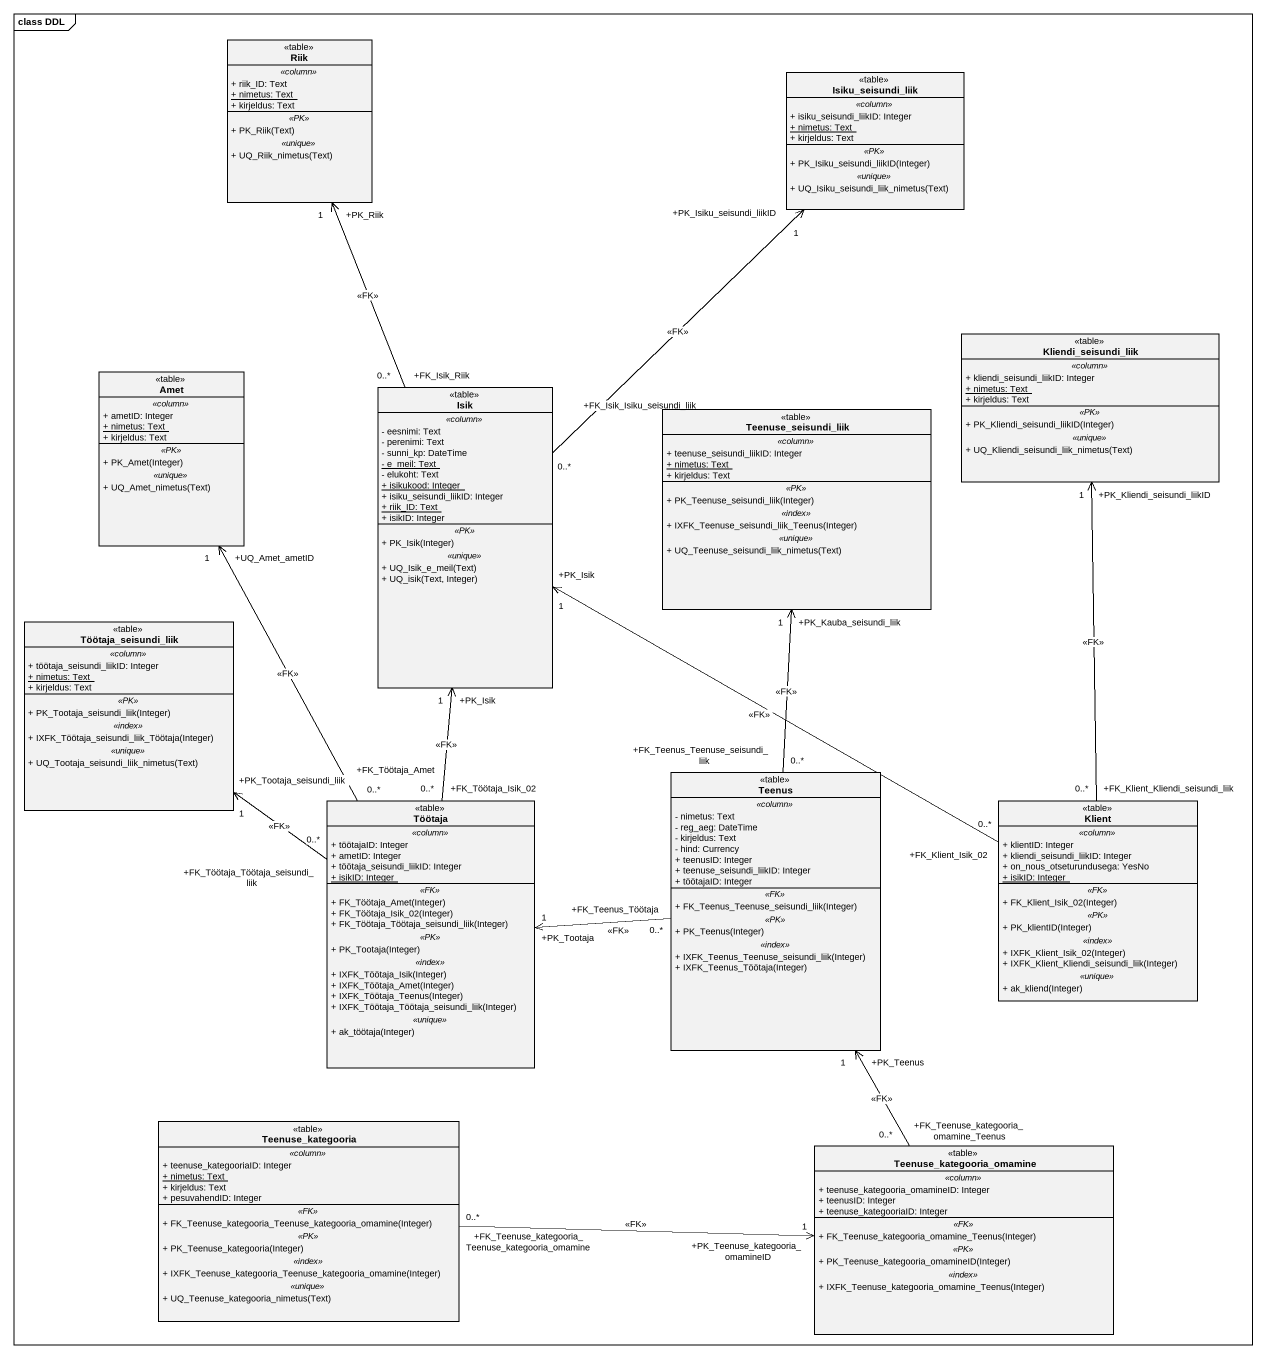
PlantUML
@startuml
mainframe class DDL
hide circle
hide empty members
skinparam classAttributeIconSize 0
class Riik <<table>> {
  .. <<column>> ..
  + riik_ID: Text
  {static} + nimetus: Text
  + kirjeldus: Text
  .. <<PK>> ..
  + PK_Riik(Text)
  .. <<unique>> ..
  + UQ_Riik_nimetus(Text)
}
class Isiku_seisundi_liik <<table>> {
  .. <<column>> ..
  + isiku_seisundi_liikID: Integer
  {static} + nimetus: Text
  + kirjeldus: Text
  .. <<PK>> ..
  + PK_Isiku_seisundi_liikID(Integer)
  .. <<unique>> ..
  + UQ_Isiku_seisundi_liik_nimetus(Text)
}
class Kliendi_seisundi_liik <<table>> {
  .. <<column>> ..
  + kliendi_seisundi_liikID: Integer
  {static} + nimetus: Text
  + kirjeldus: Text
  .. <<PK>> ..
  + PK_Kliendi_seisundi_liikID(Integer)
  .. <<unique>> ..
  + UQ_Kliendi_seisundi_liik_nimetus(Text)
}
class Amet <<table>> {
  .. <<column>> ..
  + ametID: Integer
  {static} + nimetus: Text
  + kirjeldus: Text
  .. <<PK>> ..
  + PK_Amet(Integer)
  .. <<unique>> ..
  + UQ_Amet_nimetus(Text)
}
class Isik <<table>> {
  .. <<column>> ..
  - eesnimi: Text
  - perenimi: Text
  - sunni_kp: DateTime
  {static} - e_meil: Text
  - elukoht: Text
  {static} + isikukood: Integer
  + isiku_seisundi_liikID: Integer
  {static} + riik_ID: Text
  + isikID: Integer
  .. <<PK>> ..
  + PK_Isik(Integer)
  .. <<unique>> ..
  + UQ_Isik_e_meil(Text)
  + UQ_isik(Text, Integer)
}
class Teenuse_seisundi_liik <<table>> {
  .. <<column>> ..
  + teenuse_seisundi_liikID: Integer
  {static} + nimetus: Text
  + kirjeldus: Text
  .. <<PK>> ..
  + PK_Teenuse_seisundi_liik(Integer)
  .. <<index>> ..
  + IXFK_Teenuse_seisundi_liik_Teenus(Integer)
  .. <<unique>> ..
  + UQ_Teenuse_seisundi_liik_nimetus(Text)
}
class Töötaja_seisundi_liik <<table>> {
  .. <<column>> ..
  + töötaja_seisundi_liikID: Integer
  {static} + nimetus: Text
  + kirjeldus: Text
  .. <<PK>> ..
  + PK_Tootaja_seisundi_liik(Integer)
  .. <<index>> ..
  + IXFK_Töötaja_seisundi_liik_Töötaja(Integer)
  .. <<unique>> ..
  + UQ_Tootaja_seisundi_liik_nimetus(Text)
}
class Töötaja <<table>> {
  .. <<column>> ..
  + töötajaID: Integer
  + ametID: Integer
  + töötaja_seisundi_liikID: Integer
  {static} + isikID: Integer
  .. <<FK>> ..
  + FK_Töötaja_Amet(Integer)
  + FK_Töötaja_Isik_02(Integer)
  + FK_Töötaja_Töötaja_seisundi_liik(Integer)
  .. <<PK>> ..
  + PK_Tootaja(Integer)
  .. <<index>> ..
  + IXFK_Töötaja_Isik(Integer)
  + IXFK_Töötaja_Amet(Integer)
  + IXFK_Töötaja_Teenus(Integer)
  + IXFK_Töötaja_Töötaja_seisundi_liik(Integer)
  .. <<unique>> ..
  + ak_töötaja(Integer)
}
class Teenus <<table>> {
  .. <<column>> ..
  - nimetus: Text
  - reg_aeg: DateTime
  - kirjeldus: Text
  - hind: Currency
  + teenusID: Integer
  + teenuse_seisundi_liikID: Integer
  + töötajaID: Integer
  .. <<FK>> ..
  + FK_Teenus_Teenuse_seisundi_liik(Integer)
  .. <<PK>> ..
  + PK_Teenus(Integer)
  .. <<index>> ..
  + IXFK_Teenus_Teenuse_seisundi_liik(Integer)
  + IXFK_Teenus_Töötaja(Integer)
}
class Klient <<table>> {
  .. <<column>> ..
  + klientID: Integer
  + kliendi_seisundi_liikID: Integer
  + on_nous_otseturundusega: YesNo
  {static} + isikID: Integer
  .. <<FK>> ..
  + FK_Klient_Isik_02(Integer)
  .. <<PK>> ..
  + PK_klientID(Integer)
  .. <<index>> ..
  + IXFK_Klient_Isik_02(Integer)
  + IXFK_Klient_Kliendi_seisundi_liik(Integer)
  .. <<unique>> ..
  + ak_kliend(Integer)
}
class Teenuse_kategooria <<table>> {
  .. <<column>> ..
  + teenuse_kategooriaID: Integer
  {static} + nimetus: Text
  + kirjeldus: Text
  + pesuvahendID: Integer
  .. <<FK>> ..
  + FK_Teenuse_kategooria_Teenuse_kategooria_omamine(Integer)
  .. <<PK>> ..
  + PK_Teenuse_kategooria(Integer)
  .. <<index>> ..
  + IXFK_Teenuse_kategooria_Teenuse_kategooria_omamine(Integer)
  .. <<unique>> ..
  + UQ_Teenuse_kategooria_nimetus(Text)
}
class Teenuse_kategooria_omamine <<table>> {
  .. <<column>> ..
  + teenuse_kategooria_omamineID: Integer
  + teenusID: Integer
  + teenuse_kategooriaID: Integer
  .. <<FK>> ..
  + FK_Teenuse_kategooria_omamine_Teenus(Integer)
  .. <<PK>> ..
  + PK_Teenuse_kategooria_omamineID(Integer)
  .. <<index>> ..
  + IXFK_Teenuse_kategooria_omamine_Teenus(Integer)
}
Isik "+FK_Isik_Riik\n0..*" -up-> "+PK_Riik\n1" Riik : <<FK>>
Isik "+FK_Isik_Isiku_seisundi_liik\n0..*" -up-> "+PK_Isiku_seisundi_liikID\n1" Isiku_seisundi_liik : <<FK>>
Töötaja "+FK_Töötaja_Amet\n0..*" -up-> "+UQ_Amet_ametID\n1" Amet : <<FK>>
Töötaja "+FK_Töötaja_Isik_02\n0..*" -up-> "+PK_Isik\n1" Isik : <<FK>>
Töötaja "+FK_Töötaja_Töötaja_seisundi_liik\n0..*" -up-> "+PK_Tootaja_seisundi_liik\n1" Töötaja_seisundi_liik : <<FK>>
Teenus "+FK_Teenus_Teenuse_seisundi_liik\n0..*" -up-> "+PK_Kauba_seisundi_liik\n1" Teenuse_seisundi_liik : <<FK>>
Teenus "+FK_Teenus_Töötaja\n0..*" -left-> "+PK_Tootaja\n1" Töötaja : <<FK>>
Klient "+FK_Klient_Kliendi_seisundi_liik\n0..*" -up-> "+PK_Kliendi_seisundi_liikID\n1" Kliendi_seisundi_liik : <<FK>>
Klient "+FK_Klient_Isik_02\n0..*" -left-> "+PK_Isik\n1" Isik : <<FK>>
Teenuse_kategooria "+FK_Teenuse_kategooria_Teenuse_kategooria_omamine\n0..*" -right-> "+PK_Teenuse_kategooria_omamineID\n1" Teenuse_kategooria_omamine : <<FK>>
Teenuse_kategooria_omamine "+FK_Teenuse_kategooria_omamine_Teenus\n0..*" -up-> "+PK_Teenus\n1" Teenus : <<FK>>
@enduml
